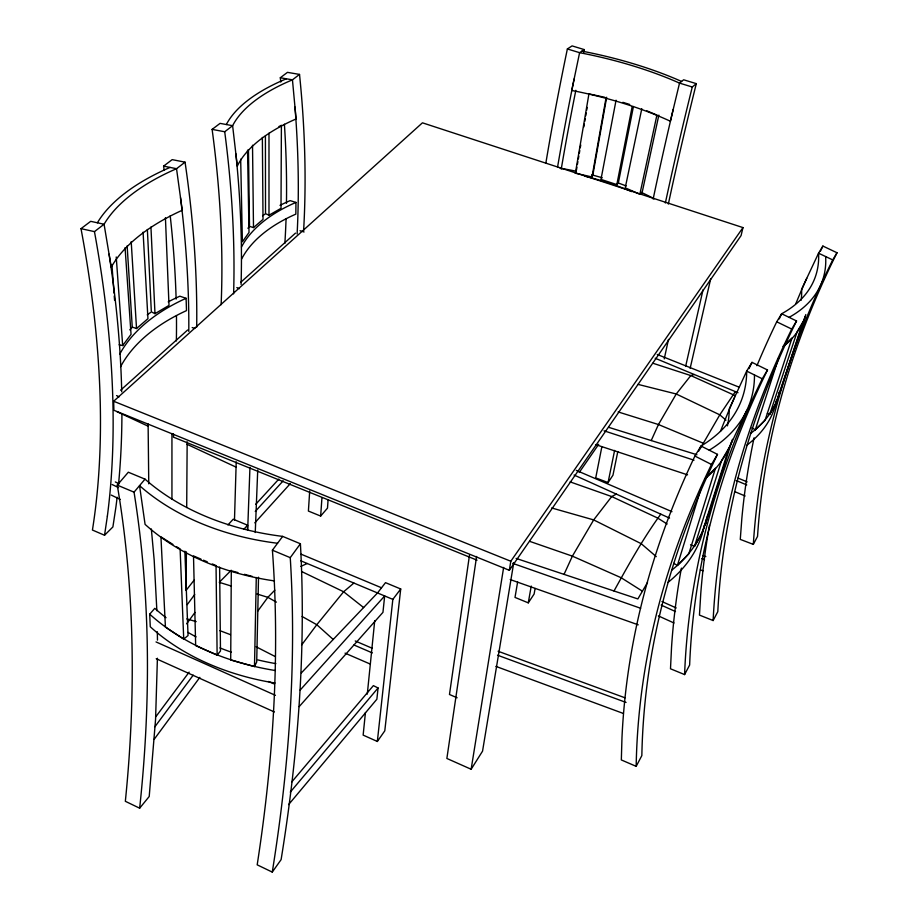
<?xml version="1.0" encoding="UTF-8"?>
<svg xmlns="http://www.w3.org/2000/svg" width="918" height="918" viewBox="0 0 918 918"><rect width="100%" height="100%" fill="white"/><g stroke="black" fill="none" stroke-linecap="round" stroke-linejoin="round"><path stroke-width="1.38" d="M173.491 433.904L173.491 437.163L477.05 560.175M265.417 135.887L265.52 213.642L268.985 215.214L268.985 133.167M157.414 658.24L155.567 719.414L149.209 796.503L139.651 808.196L125.341 801.299C136.025 696.154 135.003 589.459 117.263 485.129L128.325 472.208L145.021 479.15A229.89 161.075 -1.3 0 0 282.664 536.387L300.404 543.766C306.245 649.37 298.04 755.365 281.103 859.638L272.267 872.1L257.189 864.836C273.231 760.896 280.197 655.211 272.405 550.192L282.664 536.387M186.124 590.469L186.388 551.856M186.698 507.528L187.157 441.742M280.013 205.345A176.944 96.046 3.3 0 1 290.122 200.629L295.952 202.43L295.837 214.135A176.279 96.803 3.4 0 0 241.618 259.025M237.877 572.557L231.302 570.789L230.705 659.985L254.493 666.56L256.283 577.491M258.52 577.204L256.707 662.016L254.493 666.56M234.48 520.162L236.213 461.811M247.412 529.468L247.562 525.199L233.206 519.221L227.916 524.947M247.688 529.984L249.948 467.377M255.25 532.509L257.728 470.039M309.699 491.027L308.402 511.062L320.657 516.065L327.485 508.136L328.116 499.564M320.657 516.065L321.954 497.659M139.651 808.196C150.919 703.188 150.747 596.585 134.039 492.163L145.021 479.15M365.433 712.506L363.149 735.111L377.344 741.469L384.791 730.843L400.718 588.989L385.503 582.655L377.516 592.959L301.391 672.871M367.292 694.134L374.728 620.648M291.809 781.872L373.374 685.631L378.067 687.972L376.873 699.218L288.596 804.616M377.344 741.469L392.835 599.374L400.718 588.989M469.454 555.39L449.476 694.49L457.107 697.783M476.591 556.48L446.871 758.463L471.141 769.25L482.547 751.154L513.77 562.596M196.681 327.198A1157.3 566.245 57.4 0 0 185.057 162.165L176.531 168.705A207.606 99.167 -4.8 0 0 104.078 224.244L90.698 221.33L81.002 228.662A1221.468 550.525 56.1 0 1 92.431 530.042L104.537 535.251L107.372 516.157M272.267 872.1C288.94 768.286 296.824 662.727 290.249 557.662L300.404 543.766M471.141 769.25L503.649 567.416M509.329 570.296L510.81 561.254L742.972 227.595L422.441 122.817L113.66 401.258L113.901 410.277L509.329 570.296L741.078 235.582L742.972 227.595M517.626 581.978L515.009 597.423L528.275 602.851L534.115 594.049L535.114 588.449M606.672 97.239L592.833 175.097L592.007 176.956L575.368 173.227L588.943 93.877L604.778 97.308M576.458 170.002L576.94 167.214M577.411 164.437L577.892 161.66M578.363 158.871L578.845 156.094M579.315 153.317L579.797 150.529M580.268 147.752L580.75 144.975M583.848 126.902L584.318 124.125M584.8 121.337L585.271 118.56M585.753 115.783L586.223 112.994M586.705 110.217L587.176 107.44M528.275 602.851L531.235 586.051M592.007 176.956L606.098 97.595M616.058 100.211L600.98 179.412L616.827 184.587L618.353 182.911L633.431 106.511M616.827 184.587L632.158 106.695M601.783 447.158L595.725 477.888L608.06 482.581L612.96 475.203L617.814 451.518M608.06 482.581L614.612 450.394M779.382 391.952L778.338 397.024L805.82 314.564M641.797 108.703L625.238 187.811L639.846 194.306L642.049 192.883L658.849 115.117M639.846 194.306L656.921 115.06L646.834 110.826M664.242 358.904L668.476 339.396M685.608 366.477L703.039 289.778M690.141 368.37L710.658 278.946M706.734 518.418L705.081 525.348L732.472 439.297M673.743 563.331L677.381 565.465L701.26 487.756M694.467 546.417L721.617 460.457L729.087 447.732L701.88 533.404L694.467 546.417L690.543 544.741M751.968 427.937L755.319 429.762L778.625 357.986M769.766 414.27L797.134 331.754L803.193 321.438L775.836 403.633L769.766 414.27L767.368 413.318M651.218 440.548L658.447 424.529L676.245 393.994L690.806 375.565L694.237 374.498M698.678 451.14L701.008 446.022A216.889 130.677 18.9 0 0 746.678 371.101L752.014 362.358L767.505 369.977A3160.135 1444.427 -1.3 0 0 689.636 665.034L684.599 674.581L670.496 668.786L671.551 647.052A3307.91 1491.107 -1.3 0 1 681.397 568.127M564.042 574.37L572.384 556.147L593.682 519.909L611.709 496.558L616.334 494.102M575.368 173.227L576.229 171.391M779.244 318.902L781.643 313.749A195.557 105.822 19.7 0 0 818.558 253.196L822.895 246.07L836.998 252.748A2486.036 1273.518 -3.5 0 0 757.534 536.41L753.322 544.385L740.275 539.394L741.847 518.429A2578.639 1308.563 -3.6 0 1 754.08 437.806M728.938 448.271L746.816 410.3M636.174 766.346L641.843 755.594A3817.893 1585.948 0.2 0 1 717.486 454.364L701.008 446.022L694.903 456.051A4029.882 1643.897 0.1 0 0 621.968 737.797L621.337 759.943L636.174 766.346A3910.393 1604.377 0.4 0 1 711.484 464.474L717.486 454.364M709.476 525.348A2969.317 1410.553 -2.2 0 0 700.755 593.648L699.459 615.094L713.125 620.545L717.807 611.663A2851.262 1370.104 -2.2 0 1 796.549 320.967L781.643 313.749L776.731 321.793A2969.317 1410.553 -2.2 0 0 756.937 365.697M700.032 448.959L719.792 414.833L735.364 391.607M614.004 590.997C628.497 564.788 643.174 538.373 660.788 514.149M647.5 582.551L637.861 598.938L516.1 558.408M684.599 674.581A3220.734 1458.346 -1.1 0 1 762.273 378.801L767.505 369.977M713.125 620.545A2899.411 1382.095 -2 0 1 791.741 329.08L796.549 320.967M753.322 544.385A2521.459 1283.364 -3.4 0 1 832.741 259.92L836.998 252.748M186.629 623.85L194.983 612.432M579.201 472.506L598.685 444.301M257.717 611.159L267.849 597.331L274.815 590.171M187.215 604.652L194.696 594.531M154.178 739.311L199.849 677.358M154.924 726.723L193.193 675.166M155.853 716.706L189.142 672.114M119.099 344.789L122.679 345.547L131.044 334.359L125.066 247.619M301.574 645.056L316.79 624.71L343.642 591.766L353.889 583.056M186.182 590.263L194.123 580.176M201.019 559.131L193.503 555.918L195.66 645.595L217.13 655.142L220.481 651.011L219.62 567.129M290.249 792.142L378.067 687.972M274.975 683.026A212.448 148.888 2 0 1 150.265 626.753L149.703 614.165L154.809 608.336A213.033 147.683 2.2 0 0 166.043 617.688M299.165 706.63L382.955 612.34L384.665 595.954L300.152 690.084M254.814 522.858L290.295 483.648M244.073 529.032L247.562 525.199M255.261 511.452L283.203 480.814M255.674 504.361L278.865 479.058M677.381 565.465L688.821 553.818L715.478 468.203L706.699 476.729M231.233 570.25L219.253 582.333L231.393 586.086M104.537 535.251L112.891 526.955L115.794 507.884A1231.967 560.703 56.3 0 0 117.137 497.246M755.319 429.762L765.05 420.306L792.027 338.008L783.134 346.247M120.591 390.219L187.651 329.987M240.768 282.274L295.481 233.126M127.143 245.875L132.249 327.072L136.53 328.541L147.947 318.684L143.082 232.174M248.468 149.703L249.501 226.356L253.494 227.607L263.018 219.391L262.364 137.425M665.355 203.004A815.54 117.286 -72.4 0 1 692.275 87.003L696.314 83.641L683.635 79.786L679.527 83.113L670.37 121.233A178.333 64.822 11.5 0 0 571.742 90.457L579.602 52.682L584.261 49.595L572.086 45.9L567.37 48.952A800.324 152.606 -73.4 0 0 545.831 163.255M172.917 544.42L160.937 536.869L165.424 627.063L183.726 639.112L188.052 635.543L184.862 551.144M81.002 228.662L94.451 231.623L104.078 224.244L111.25 267.207A204.255 101.795 -5 0 1 182.246 210.268L176.531 168.705L163.599 166.124A1147.569 556.778 57.3 0 1 164.23 170.266M221.123 304.719A1104.733 558.844 58 0 0 212.115 129.392L224.715 131.756L232.621 125.697A187.283 81.335 -2.8 0 1 292.452 79.832L299.52 74.415A1054.357 568.311 59.2 0 1 303.606 230.716M163.599 166.124L172.182 159.629L185.046 162.165M212.115 129.392L220.068 123.368L232.621 125.697L237.292 166.112A184.552 83.745 -2.8 0 1 296.078 118.961L292.452 79.832L280.311 77.755A1045.154 559.636 59 0 1 280.782 82.058M280.311 77.755L287.449 72.361L299.52 74.415M147.373 229.489L151.332 311.833L154.981 313.681L169.004 305.407L165.424 217.738M268.985 215.214L281 208.34L281.401 125.25L278.923 126.558M300.84 566.372L307.243 563.503M186.847 618.904L196.177 621.624M637.987 384.367L676.245 393.994L719.792 414.833L725.989 420.157M244.452 574.312L252.335 576.435M551.684 507.964L593.682 519.909L641.223 543.697L656.278 556.641M567.37 48.952L579.602 52.682A180.582 61.919 11.4 0 1 679.527 83.113L692.275 87.003M257.04 594.003L267.849 597.331L276.41 602.128M622.886 102.334L629.702 104.457M300.002 230.716L304.076 231.979M608.806 427.375L696.934 454.754M618.17 411.941L658.447 424.529L703.131 443.164M652.905 363.241L690.806 375.565L735.261 395.647M604.055 430.817L694.019 460.193M595.587 444.587L687.559 474.847M192.195 327.565L194.891 328.46M120.545 366.798A194.237 116.517 0.9 0 1 186.515 310.605L186.09 298.304L179.859 296.204A195.086 115.668 0.8 0 0 168.212 301.873M703.131 555.654L705.839 556.583M701.811 558.66L704.519 559.59M700.388 569.894L703.085 570.812M529.686 541.356L572.384 556.147L621.153 577.732L642.416 591.192M512.703 563.354L640.638 608.267M570.158 481.893L611.709 496.558L657.517 517.97L667.145 524.006M510.236 579.568L638.217 624.825M498.107 651.252L625.043 697.818M497.533 655.211L626.065 702.442M495.892 666.388L623.379 713.47M219.872 630.643L230.407 634.648M657.265 354.486L739.334 387.247M113.66 401.258L510.81 561.254M655.177 358.249L737.992 392.697M737.969 478.06L747.149 481.893M736.236 480.539L746.747 484.922M301.161 554.208L381.521 587.784M300.691 560.76L392.835 599.374M117.263 485.129L134.039 492.163M272.405 550.192L290.249 557.662M734.595 491.578L745.152 496.007M236.821 287.563L239.46 288.677M203.521 560.198L207.273 561.805M212.287 563.939L216.04 565.545L217.13 655.142M355.255 640.971L372.306 648.303M353.946 644.987L372.341 652.916M576.309 470.383L671.976 511.67M345.042 653.146L369.862 663.898M268.504 681.477L273.679 683.784M156.026 641.923L275.434 695.339M574.06 475.031L669.566 518.108M661.935 601.531L676.233 607.968M661.178 605.088L675.499 611.549M156.232 658.722L274.402 711.978M658.332 615.886L674.007 622.989M116.563 395.589L119.145 396.783M116.976 411.689L148.119 426.181M187.054 444.312L236.374 467.273M832.741 259.92L818.558 253.196L801.586 289.319A192.137 107.291 19.8 0 1 801.173 300.232M115.324 481.939L119.191 483.797M302.033 571.719L343.642 591.766L363.62 607.555M112.157 484.532L118.56 487.619M776.731 321.793L791.741 329.08M111.25 495.077L120.247 499.449M762.273 378.801L746.678 371.101L729.282 408.831A212.689 131.974 19 0 1 727.423 425.86M694.903 456.051L711.484 464.474M256.156 646.8L275.297 656.6M302.102 616.494L316.79 624.71L333.211 639.467M176.52 546.68L180.112 548.941L183.726 639.112M151.344 528.975L154.19 560.141L156.875 610.745M111.904 264.545L114.05 293.117M114.257 295.975L114.578 300.255M116.23 256.971L122.679 345.547M131.205 241.618L136.53 328.541M150.942 227.033L154.981 313.681M240.677 159.181L242.386 241.813L249.019 232.461L247.539 150.231M157.322 631.722L157.471 640.11M252.519 145.239L253.494 227.607M148.108 423.898L148.762 483.843M171.941 433.537L171.941 499.174M226.333 124.538A186.985 81.071 -2.9 0 1 286.37 78.799M224.715 131.756A1121.383 567.772 58 0 1 233.608 293.886M241.468 247.034A177.151 96.31 3.4 0 1 295.952 202.43M294.976 107.039A1061.013 568.529 59.1 0 1 297.122 233.941M247.894 228.249A176.944 96.046 3.3 0 1 249.639 226.494M262.582 215.787A176.944 96.046 3.3 0 1 264.809 214.25M235.869 153.811A1114.624 568.104 58.1 0 1 241.067 284.385M284.396 124.205A1045.154 559.636 59 0 1 286.45 203.326M286.06 218.782A1045.154 559.636 59 0 1 284.855 243.454M277.557 543.261A230.716 162.142 -1.5 0 1 139.547 485.633L145.078 524.373A225.507 161.958 -1.6 0 0 274.516 580.922M275.274 670.519A213.814 148.693 2 0 1 149.703 614.165M275.848 663.634A213.033 147.683 2.2 0 1 257.912 659.927M231.382 652.182A213.033 147.683 2.2 0 1 219.964 647.924M196.073 636.874A213.033 147.683 2.2 0 1 187.96 632.376M97.377 222.787A207.284 98.788 -4.9 0 1 170.059 167.409M109.07 254.148A1231.967 560.703 56.3 0 1 121.715 391.825M121.922 414.029A1231.967 560.703 56.3 0 1 118.583 483.648M94.451 231.623A1240.459 559.682 56.2 0 1 107.36 516.145M119.73 354.187A195.304 116.035 0.9 0 1 186.09 298.304M180.502 197.622A1165.458 565.936 57.3 0 1 188.798 331.432M129.748 329.872A195.086 115.668 0.8 0 1 132.387 327.244M147.213 314.863A195.086 115.668 0.8 0 1 150.483 312.556M170.209 215.799A1147.569 556.778 57.3 0 1 176.13 299.073M176.463 315.781A1147.569 556.778 57.3 0 1 176.359 340.968M825.638 256.558A195.786 105.983 19.9 0 1 789.09 317.353M805.27 316.412A192.355 107.452 20 0 1 783.41 346.442M795.929 303.422A2578.639 1308.563 -3.6 0 1 806.738 278.349M820.451 251.107A2539.922 1297.696 -3.7 0 1 822.895 246.07M779.531 392.02A184.197 107.486 13 0 1 750.442 433.571M776.49 400.087A183.221 107.899 13.1 0 1 746.69 445.333M754.47 374.946A217.153 130.918 19.2 0 1 709.235 450.187M731.795 441.466A212.93 132.215 19.2 0 1 705.254 478.657M720.469 431.368A3307.91 1491.107 -1.3 0 1 734.561 397.391M749.019 368.611A3241.389 1475.674 -1.5 0 1 752.014 362.346M707.847 514.55A202.786 131.125 11.9 0 1 671.666 570.227M704.347 525.383A201.593 131.469 11.9 0 1 667.994 582.414M581.943 51.133A179.974 61.495 11.4 0 1 681.592 81.45M584.536 176.107A171.655 86.889 9.5 0 1 631.595 191.598M653.157 199.011A814.197 120.958 -72.5 0 1 673.158 109.609M560.141 168.269A171.15 86.361 9.5 0 1 576.022 171.184M591.674 174.845A171.15 86.361 9.5 0 1 602.311 177.805M618.411 183.061A171.15 86.361 9.5 0 1 626.214 185.975M641.246 192.344A171.15 86.361 9.5 0 1 654.224 198.793M557.559 167.099A802.022 149.209 -73.3 0 1 574.14 78.937M561.242 169.05A789.87 146.708 -73.3 0 1 575.838 90.308M583.676 52.36A789.87 146.708 -73.3 0 1 584.261 49.595M668.338 204.083A803.33 115.324 -72.4 0 1 696.314 83.641"/></g></svg>
